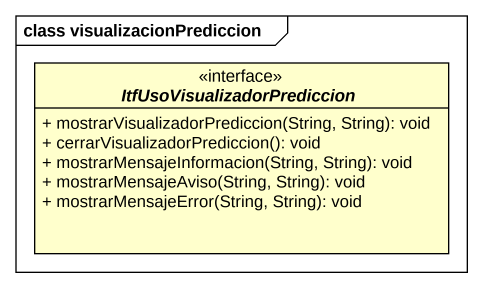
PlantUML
@startuml
mainframe class visualizacionPrediccion
hide circle
hide empty members
skinparam classAttributeIconSize 0
interface ItfUsoVisualizadorPrediccion <<interface>> {
  + mostrarVisualizadorPrediccion(String, String): void
  + cerrarVisualizadorPrediccion(): void
  + mostrarMensajeInformacion(String, String): void
  + mostrarMensajeAviso(String, String): void
  + mostrarMensajeError(String, String): void
}
@enduml
